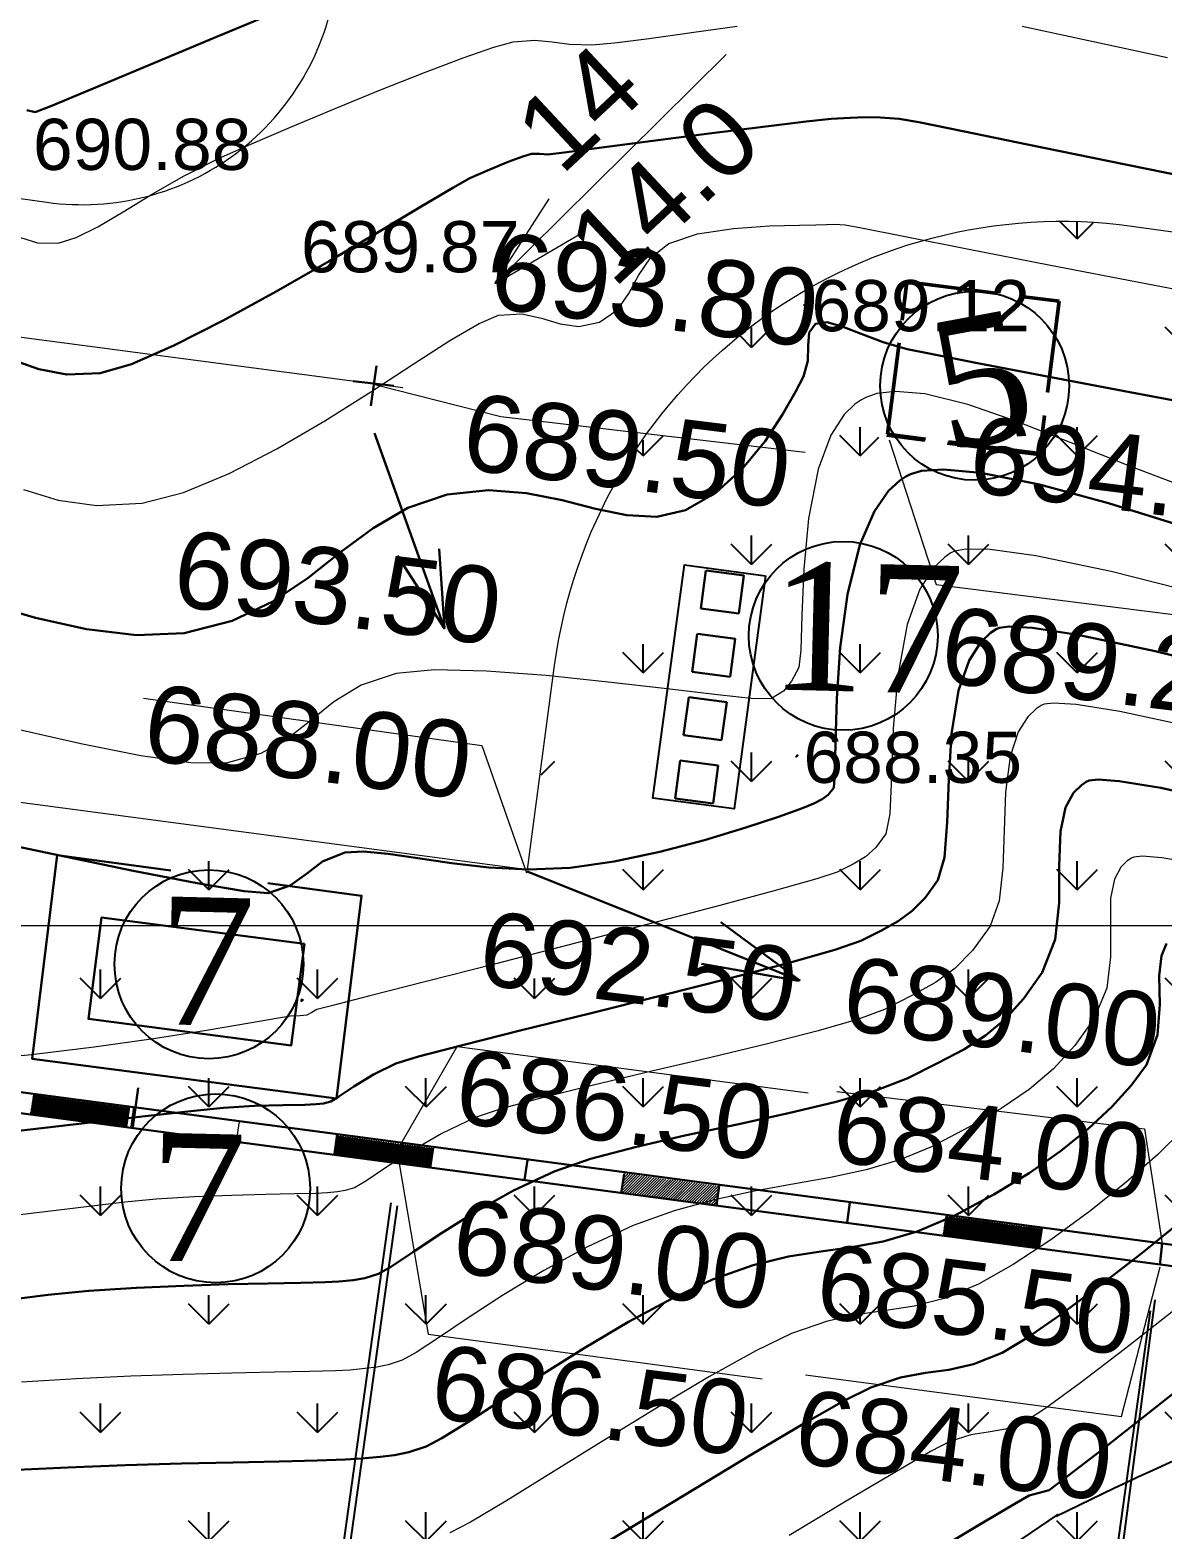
# Model space of a CAD drawing. Header units: feet. Extents: x 3381 to 1374491, y 675186 to 8751562.
# Drawn here: x 686551.5 to 686573.64, y 4375646.82 to 4375676.14 of the extents above; entities that cross this region are included whole.
import ezdxf

# ---------------------------------------------------------------- set-up
doc = ezdxf.new("R2010")
doc.units = ezdxf.units.FT
doc.header["$MEASUREMENT"] = 0
doc.header["$PDMODE"] = 34
doc.header["$PDSIZE"] = 0.01
for name, pattern in [('ACAD_ISO02W100', [15, 12, -3]), ('DASHEDX2', [38.1, 25.4, -12.7]), ('DUZ', [0])]:
    doc.linetypes.add(name, pattern=pattern)
doc.layers.get('0').update_dxf_attribs({"linetype": 'CONTINUOUS'})
doc.layers.get('Defpoints').update_dxf_attribs({"linetype": 'CONTINUOUS'})
for name, color, linetype in [('0_Point_Height', 2, 'CONTINUOUS'), ('0_Point_Point', 7, 'CONTINUOUS'), ('Layer8', 7, 'CONTINUOUS')]:
    doc.layers.add(name, color=color, linetype=linetype)
for name, color, linetype, lineweight in [('ANA HORIZONTAL', 24, 'CONTINUOUS', 30), ('HORIZANTAL', 24, 'CONTINUOUS', 13), ('km setka', 170, 'CONTINUOUS', 15), ('yol 6m', 250, 'CONTINUOUS', 30)]:
    doc.layers.add(name, color=color, linetype=linetype, lineweight=lineweight)
doc.styles.get("Standard").update_dxf_attribs({"font": 'arial.ttf', "height": 2.5})
doc.styles.add('style5', font='ariall.ttf', dxfattribs={"height": 400})
doc.linetypes.add('FENCELINE2', pattern='A,6.35,-2.54,[132,ltypeshp.shx,S=2.54,R=0,X=-2.54,Y=0],-2.54,25.4', length=36.83)
doc.dimstyles.new('ISO-25', dxfattribs={"dimtxt": 2.5, "dimasz": 2.5, "dimexe": 1.25, "dimexo": 0.625, "dimtad": 1, "dimtxsty": 'Standard', "dimblk": 'OBLIQUE', "dimcen": 2.5, "dimadec": 0, "dimazin": 0, "dimtfac": 1, "dimtmove": 0, "dimatfit": 3, "dimldrblk": 'OBLIQUE', "dimfxl": 1, "dimarcsym": 0})

# ---------------------------------------------------------------- blocks, each defined once
blk = doc.blocks.new('_Oblique')
at = {"color": 0, "linetype": 'ByBlock', "lineweight": -2}
blk.add_line((-0.5, -0.5), (0.5, 0.5), dxfattribs=at)
blk = doc.blocks.new('*D93')
at = {"color": 0, "lineweight": -2, "transparency": 16777216}
for p, q in [((686483.652, 4375663.305), (686482.209, 4375652.434)), ((686482.374, 4375653.673), (686579.952, 4375640.719)), ((686581.231, 4375650.352), (686579.787, 4375639.48))]:
    blk.add_line(p, q, dxfattribs=at)
at = {"layer": 'Defpoints', "color": 0, "lineweight": 18, "transparency": 16777216}
for p in [(686483.735, 4375663.925), (686581.313, 4375650.971), (686579.952, 4375640.719)]:
    blk.add_point(p, dxfattribs=at)
at = {"color": 0, "lineweight": -2, "transparency": 16777216, "xscale": 2.5, "yscale": 2.5, "zscale": 2.5}
for p, rotation in [((686482.374, 4375653.673), 172.4381106519648), ((686579.952, 4375640.719), 352.4381106519648)]:
    blk.add_blockref('_Oblique', p, dxfattribs=dict(at, rotation=rotation))
at = {"color": 0, "lineweight": 18, "transparency": 16777216, "insert": (686531.413, 4375649.081), "char_height": 2.5, "width": 7.64475, "attachment_point": 5, "rotation": 352.4381}
blk.add_mtext('{\\fArial|b0|i0|c238|p34;98.50}', dxfattribs=at)
blk = doc.blocks.new('*D105')
at = {"color": 0, "lineweight": -2, "transparency": 16777216}
for p, q in [((686543.832, 4375655.265), (686541.359, 4375637.498)), ((686558.552, 4375653.215), (686556.079, 4375635.449)), ((686541.531, 4375638.736), (686556.251, 4375636.687))]:
    blk.add_line(p, q, dxfattribs=at)
at = {"layer": 'Defpoints', "color": 0, "lineweight": 13, "transparency": 16777216}
for p in [(686543.918, 4375655.884), (686558.638, 4375653.834), (686556.251, 4375636.687)]:
    blk.add_point(p, dxfattribs=at)
at = {"color": 0, "lineweight": -2, "transparency": 16777216, "xscale": 2.5, "yscale": 2.5, "zscale": 2.5}
for p, rotation in [((686541.531, 4375638.736), 172.0735052594781), ((686556.251, 4375636.687), 352.0735052594781)]:
    blk.add_blockref('_Oblique', p, dxfattribs=dict(at, rotation=rotation))
at = {"color": 0, "lineweight": 13, "transparency": 16777216, "insert": (686549.153, 4375639.595), "char_height": 2.5, "attachment_point": 5, "rotation": 352.0735}
blk.add_mtext('{\\fArial|b0|i0|c238|p34;15.0}', dxfattribs=at)
blk = doc.blocks.new('*D106')
at = {"color": 0, "lineweight": -2, "transparency": 16777216}
for p, q in [((686558.672, 4375653.155), (686556.199, 4375635.389)), ((686573.392, 4375651.105), (686570.919, 4375633.339)), ((686556.371, 4375636.627), (686571.091, 4375634.577))]:
    blk.add_line(p, q, dxfattribs=at)
at = {"layer": 'Defpoints', "color": 0, "lineweight": 13, "transparency": 16777216}
for p in [(686558.759, 4375653.774), (686573.479, 4375651.724), (686571.091, 4375634.577)]:
    blk.add_point(p, dxfattribs=at)
at = {"color": 0, "lineweight": -2, "transparency": 16777216, "xscale": 2.5, "yscale": 2.5, "zscale": 2.5}
for p, rotation in [((686556.371, 4375636.627), 172.0735052594781), ((686571.091, 4375634.577), 352.0735052594781)]:
    blk.add_blockref('_Oblique', p, dxfattribs=dict(at, rotation=rotation))
at = {"color": 0, "lineweight": 13, "transparency": 16777216, "insert": (686563.993, 4375637.485), "char_height": 2.5, "attachment_point": 5, "rotation": 352.0735}
blk.add_mtext('{\\fArial|b0|i0|c238|p34;15.0}', dxfattribs=at)
blk = doc.blocks.new('*D107')
at = {"color": 0, "lineweight": -2, "transparency": 16777216}
for p, q in [((686573.487, 4375651.318), (686571.128, 4375633.425)), ((686581.123, 4375650.311), (686578.764, 4375632.418)), ((686571.292, 4375634.664), (686578.927, 4375633.657))]:
    blk.add_line(p, q, dxfattribs=at)
at = {"layer": 'Defpoints', "color": 0, "lineweight": 13, "transparency": 16777216}
for p in [(686573.569, 4375651.937), (686581.205, 4375650.93), (686578.927, 4375633.657)]:
    blk.add_point(p, dxfattribs=at)
at = {"color": 0, "lineweight": -2, "transparency": 16777216, "xscale": 2.5, "yscale": 2.5, "zscale": 2.5}
for p, rotation in [((686571.292, 4375634.664), 172.4883125135938), ((686578.927, 4375633.657), 352.4883125135938)]:
    blk.add_blockref('_Oblique', p, dxfattribs=dict(at, rotation=rotation))
at = {"color": 0, "lineweight": 13, "transparency": 16777216, "insert": (686575.358, 4375636.046), "char_height": 2.5, "width": 8.40093, "attachment_point": 5, "rotation": 352.4883}
blk.add_mtext('{\\fArial|b0|i0|c238|p34;8.0}', dxfattribs=at)

msp = doc.modelspace()

# ---------------------------------------------------------------- hatches: boundary and pattern name
at = {"lineweight": 25}
h = msp.add_hatch(dxfattribs=at)
h.set_pattern_fill('GRASS', color=3, scale=3)
h.set_pattern_definition([(90, (1404.5853, -372.1015), (-2.121320343, 2.121320343), [0.5625, -3.680140689]), (45, (1404.5853, -372.1015), (-2.1213203436, 2.1213203436), [0.5625, -2.4375]), (135, (1404.5853, -372.1015), (-2.1213203436, -2.1213203436), [0.5625, -2.4375])])
edge = h.paths.add_edge_path()
edge.add_line((686518.245, 4375729.835), (686514.499, 4375702.72))
edge.add_line((686514.499, 4375702.72), (686506.378, 4375703.873))
edge.add_line((686506.378, 4375703.873), (686505.563, 4375698.232))
edge.add_line((686505.563, 4375698.232), (686510.215, 4375697.56))
edge.add_line((686510.215, 4375697.56), (686509.488, 4375692.177))
edge.add_line((686509.488, 4375692.177), (686501.116, 4375693.308))
edge.add_line((686501.116, 4375693.308), (686498.975, 4375677.452))
edge.add_line((686498.975, 4375677.452), (686506.301, 4375676.462))
edge.add_line((686506.301, 4375676.462), (686506.079, 4375674.808))
edge.add_line((686506.079, 4375674.808), (686505.914, 4375673.573))
edge.add_line((686505.914, 4375673.573), (686504.666, 4375664.257))
edge.add_line((686504.666, 4375664.257), (686515.386, 4375662.713))
edge.add_line((686515.386, 4375662.713), (686542.016, 4375659.12))
edge.add_line((686542.016, 4375659.12), (686542.429, 4375662.23))
edge.add_line((686542.429, 4375662.23), (686556.28, 4375660.392))
edge.add_line((686556.28, 4375660.392), (686556, 4375658.284))
edge.add_line((686556, 4375658.284), (686561.356, 4375657.574))
edge.add_line((686561.356, 4375657.574), (686561.65, 4375659.75))
edge.add_line((686561.65, 4375659.75), (686561.244, 4375659.733))
edge.add_line((686561.244, 4375659.733), (686561.593, 4375662.369))
edge.add_arc((686571.855, 4375662.191), 10.263, 114.2395, 179.0096, ccw=False)
edge.add_line((686567.641, 4375671.55), (686568.436, 4375671.243))
edge.add_line((686568.436, 4375671.243), (686568.083, 4375668.146))
edge.add_line((686568.083, 4375668.146), (686571.407, 4375667.706))
edge.add_line((686571.407, 4375667.706), (686571.812, 4375670.768))
edge.add_line((686571.812, 4375670.768), (686574.343, 4375670.433))
edge.add_line((686574.343, 4375670.433), (686573.95, 4375667.359))
edge.add_line((686573.95, 4375667.359), (686577.261, 4375666.833))
edge.add_line((686577.261, 4375666.833), (686577.887, 4375670.327))
edge.add_line((686577.887, 4375670.327), (686568.138, 4375671.754))
edge.add_arc((686571.686, 4375662.404), 10, 87.4993, 110.7786, ccw=False)
edge.add_line((686572.122, 4375672.395), (686585.768, 4375670.551))
edge.add_line((686585.768, 4375670.551), (686586.42, 4375677.931))
edge.add_line((686586.42, 4375677.931), (686579.15, 4375678.937))
edge.add_line((686579.15, 4375678.937), (686581.562, 4375697.557))
edge.add_line((686581.562, 4375697.557), (686583.143, 4375697.766))
edge.add_line((686583.143, 4375697.766), (686582.548, 4375692.678))
edge.add_line((686582.548, 4375692.678), (686587.727, 4375691.968))
edge.add_line((686587.727, 4375691.968), (686587.376, 4375689.406))
edge.add_line((686587.376, 4375689.406), (686582.274, 4375690.105))
edge.add_line((686582.274, 4375690.105), (686581.662, 4375684.737))
edge.add_line((686581.662, 4375684.737), (686586.751, 4375684.02))
edge.add_line((686586.751, 4375684.02), (686586.971, 4375684.02))
edge.add_line((686586.971, 4375684.02), (686588.22, 4375692.464))
edge.add_line((686588.22, 4375692.464), (686588.921, 4375697.203))
edge.add_line((686588.921, 4375697.203), (686583.329, 4375698.182))
edge.add_line((686583.329, 4375698.182), (686581.662, 4375697.789))
edge.add_line((686581.662, 4375697.789), (686581.662, 4375698.744))
edge.add_arc((686584.744, 4375698.066), 3.155, 95.4615, 167.5925, ccw=False)
edge.add_line((686584.443, 4375701.207), (686597.772, 4375699.4))
edge.add_line((686597.772, 4375699.4), (686598.514, 4375704.648))
edge.add_line((686598.514, 4375704.648), (686585.15, 4375706.444))
edge.add_arc((686592.824, 4375704.765), 7.856, 132.7188, 167.6546, ccw=False)
edge.add_line((686587.494, 4375710.537), (686595.119, 4375707.603))
edge.add_line((686595.119, 4375707.603), (686596.873, 4375712.187))
edge.add_line((686596.873, 4375712.187), (686603.983, 4375709.466))
edge.add_line((686603.983, 4375709.466), (686581.055, 4375651.428))
edge.add_line((686581.055, 4375651.428), (686572.125, 4375628.825))
edge.add_line((686572.125, 4375628.825), (686480.53, 4375656.702))
edge.add_line((686480.53, 4375656.702), (686505.765, 4375705.997))
edge.add_line((686505.765, 4375705.997), (686518.068, 4375730.031))
edge.add_line((686518.068, 4375730.031), (686518.338, 4375730.524))
edge.add_line((686518.338, 4375730.524), (686518.245, 4375729.835))
at = {"lineweight": 30}
h = msp.add_hatch(dxfattribs=at)
h.set_pattern_fill('ANSI31', color=256, scale=0.3)
h.set_pattern_definition([(45, (1470.663434, -380.8808), (-0.0265165042945, 0.0265165042945), [])])
h.paths.add_polyline_path([(686551.569, 4375655.329), (686553.434, 4375655.079), (686553.38, 4375654.698), (686551.508, 4375654.953)])
h = msp.add_hatch(dxfattribs=at)
h.set_pattern_fill('ANSI31', color=256, scale=0.3)
h.set_pattern_definition([(45, (1476.597714, -381.677118), (-0.0265165042945, 0.0265165042945), [])])
h.paths.add_polyline_path([(686557.503, 4375654.533), (686559.369, 4375654.283), (686559.315, 4375653.902), (686557.442, 4375654.157)])
at = {"lineweight": 18}
h = msp.add_hatch(dxfattribs=at)
h.set_pattern_fill('ANSI31', color=256, scale=0.3)
h.set_pattern_definition([(45, (1482.19759, -382.41823), (-0.0265165042945, 0.0265165042945), [])])
h.paths.add_polyline_path([(686563.103, 4375653.792), (686564.969, 4375653.542), (686564.914, 4375653.161), (686563.042, 4375653.416)])
at = {"lineweight": 30}
h = msp.add_hatch(dxfattribs=at)
h.set_pattern_fill('ANSI31', color=256, scale=0.3)
h.set_pattern_definition([(45, (1488.501055, -383.249435), (-0.0265165042945, 0.0265165042945), [])])
h.paths.add_polyline_path([(686569.406, 4375652.961), (686571.272, 4375652.711), (686571.218, 4375652.329), (686569.345, 4375652.585)])

# ---------------------------------------------------------------- linework, layer by layer
at = {"color": 7, "linetype": 'ACAD_ISO02W100', "lineweight": 50, "ltscale": 0.15}
for p, q in [((686568.261, 4375668.242, -413.7), (686568.637, 4375671.218, -413.7)), ((686568.637, 4375671.218, -413.7), (686571.614, 4375670.841, -413.7)), ((686571.614, 4375670.841, -413.7), (686571.237, 4375667.865, -413.7)), ((686571.219, 4375667.844, -413.7), (686568.243, 4375668.22, -413.7)), ((686571.237, 4375667.865, -413.7), (686568.261, 4375668.242, -413.7))]:
    msp.add_line(p, q, dxfattribs=at)
at = {"color": 7, "lineweight": 30}
for p, q in [((686484.396, 4375664.254), (686581.054, 4375651.436)), ((686483.761, 4375663.951), (686581.312, 4375650.983))]:
    msp.add_line(p, q, dxfattribs=at)
at = {"color": 7, "lineweight": 50}
msp.add_line((686553.548, 4375655.085), (686553.497, 4375654.702), dxfattribs=at)
at = {"color": 30, "linetype": 'Continuous'}
msp.add_line((686560.356, 4375639.524, 682.709), (686571.583, 4375647.117, 682.82), dxfattribs=at)
at = {"color": 7, "lineweight": 18}
for points in [[(686517.245, 4375677.605), (686551.83, 4375672.777, 0.415088), (686557.475, 4375677.053), (686563.169, 4375718.744)], [(686542.409, 4375662.23), (686561.224, 4375659.733), (686561.753, 4375663.72, -0.415845), (686573.037, 4375672.31), (686578.23, 4375671.591)]]:
    msp.add_lwpolyline(points, format="xyb", dxfattribs=at)
for points in [[(686565.106, 4375675.662), (686560.591, 4375671.192)], [(686560.587, 4375671.191), (686561.648, 4375672.846)], [(686560.594, 4375671.188), (686562.343, 4375672.209)], [(686558.241, 4375669.213), (686560.704, 4375668.588), (686566.65, 4375667.89)], [(686568.295, 4375668.129), (686569.21, 4375665.306), (686576.224, 4375664.416)], [(686553.716, 4375663.08), (686560.33, 4375662.156), (686561.201, 4375659.669)], [(686558.753, 4375654.373), (686559.847, 4375656.273), (686566.711, 4375655.364)], [(686567.27, 4375655.395), (686573.286, 4375654.661), (686573.631, 4375652.419)], [(686555.584, 4375654.804), (686555.53, 4375654.42)], [(686558.711, 4375653.985), (686559.282, 4375650.646), (686565.808, 4375649.778)], [(686566.659, 4375649.854), (686572.83, 4375649.036), (686573.586, 4375651.962)]]:
    msp.add_lwpolyline(points, dxfattribs=at)
at = {"color": 7, "linetype": 'DASHEDX2', "lineweight": 18, "ltscale": 0.3}
msp.add_lwpolyline([(686517.233, 4375674.613), (686559.098, 4375669.117)], dxfattribs=at)
at = {"color": 7, "lineweight": 30}
for points in [[(686558.269, 4375669.58), (686558.163, 4375668.799)], [(686557.816, 4375669.281), (686558.611, 4375669.19)], [(686558.23, 4375668.262), (686559.599, 4375664.444), (686559.494, 4375665.998)], [(686559.599, 4375664.444), (686558.679, 4375665.866)], [(686561.216, 4375659.693), (686566.543, 4375657.564), (686564.999, 4375658.701)], [(686566.519, 4375657.559), (686564.624, 4375657.886)], [(686553.612, 4375655.461), (686553.557, 4375655.077)], [(686551.577, 4375655.323), (686551.522, 4375654.939)], [(686553.435, 4375655.086), (686553.38, 4375654.702)], [(686557.503, 4375654.561), (686557.448, 4375654.177)], [(686558.753, 4375654.373), (686558.711, 4375653.985)], [(686559.376, 4375654.287), (686559.322, 4375653.902)], [(686561.22, 4375654.051), (686561.165, 4375653.663)], [(686563.111, 4375653.786), (686563.056, 4375653.401)], [(686564.969, 4375653.549), (686564.915, 4375653.164)], [(686567.523, 4375653.22), (686567.469, 4375652.832)], [(686569.414, 4375652.955), (686569.36, 4375652.57)], [(686571.273, 4375652.717), (686571.218, 4375652.333)], [(686573.631, 4375652.419), (686573.583, 4375651.997)]]:
    msp.add_lwpolyline(points, dxfattribs=at)
msp.add_lwpolyline([(686565.875, 4375665.475), (686565.26, 4375660.916), (686563.674, 4375661.13), (686564.289, 4375665.689)], close=True)
at = {"color": 7, "linetype": 'FENCELINE2', "lineweight": 30, "ltscale": 0.05, "elevation": 688, "flags": 128}
msp.add_lwpolyline([(686554.251, 4375659.716), (686552.029, 4375660.013), (686551.54, 4375656.032), (686557.49, 4375655.254), (686557.979, 4375659.219), (686556.148, 4375659.464)], dxfattribs=at)
at = {"color": 7, "linetype": 'DUZ', "lineweight": 30, "ltscale": 0.5, "elevation": 688, "flags": 128}
msp.add_lwpolyline([(686556.864, 4375658.276), (686552.898, 4375658.795), (686552.639, 4375656.812), (686556.605, 4375656.293)], close=True, dxfattribs=at)
at = {"color": 7, "linetype": 'DUZ', "lineweight": 25}
for centre in [(686569.963, 4375669.188, 2350.8), (686567.394, 4375664.3, 7577.054), (686554.996, 4375657.879, 8453.466), (686555.127, 4375653.499, -2812.813)]:
    msp.add_circle(centre, 1.846, dxfattribs=at)
at = {"linetype": 'Continuous'}
msp.add_open_spline([(686532.216, 4375862.55), (686534.037, 4375859.08), (686540.343, 4375847.062), (686550.24, 4375829.08), (686564.234, 4375809.816), (686575.006, 4375789.618), (686585.969, 4375771.733), (686595.096, 4375754.329), (686608.511, 4375735.808), (686625.111, 4375721.519), (686636.646, 4375706.682), (686644.576, 4375696.2), (686655.894, 4375684.281), (686664.143, 4375673.589), (686668.587, 4375667.829)], degree=3, knots=[0, 0, 0, 0, 11.75951, 40.72321, 61.46233, 83.054979, 109.290717, 124.392744, 141.962718, 177.533008, 189.558821, 198.276488, 216.955448, 238.768866, 238.768866, 238.768866, 238.768866], dxfattribs=at)
at = {"color": 30, "linetype": 'Continuous'}
msp.add_open_spline([(686571.555, 4375647.092), (686573.992, 4375648.275), (686579.085, 4375650.747), (686587.951, 4375647.923), (686595.222, 4375644.896), (686599.591, 4375639.648), (686600.542, 4375633.991), (686600.664, 4375630.011), (686600.738, 4375627.597)], degree=3, knots=[0, 0, 0, 0, 7.836941, 16.383664, 26.472949, 31.316468, 36.03358, 43.306752, 43.306752, 43.306752, 43.306752], dxfattribs=at)
at = {"layer": '0_Point_Point'}
for p in [(686566.637, 4375670.769, 689.123), (686566.48, 4375661.94, 688.349), (686566.497, 4375661.961, 688.349), (686556.808, 4375657.184, 687.589), (686556.81, 4375657.162, 687.589), (686556.827, 4375657.183, 687.589), (686571.583, 4375647.117, 682.82)]:
    msp.add_point(p, dxfattribs=at)
at = {"layer": 'ANA HORIZONTAL', "color": 32, "lineweight": 30}
for points, elevation in [([(686551.435, 4375674.578), (686551.597, 4375674.538), (686551.904, 4375674.655), (686552.653, 4375674.966), (686553.73, 4375675.419), (686555.017, 4375675.958), (686556.4, 4375676.532)], 691), ([(686551.178, 4375669.688), (686551.672, 4375669.512), (686552.216, 4375669.411), (686552.869, 4375669.435), (686553.483, 4375669.614), (686554.307, 4375669.974), (686555.273, 4375670.464), (686556.31, 4375671.032), (686557.347, 4375671.627), (686558.315, 4375672.198), (686559.142, 4375672.692), (686559.76, 4375673.059), (686560.097, 4375673.245), (686560.487, 4375673.418), (686560.845, 4375673.565), (686561.13, 4375673.671), (686561.3, 4375673.722), (686561.459, 4375673.722), (686561.621, 4375673.71), (686561.94, 4375673.749), (686562.675, 4375673.844), (686563.672, 4375673.975), (686564.774, 4375674.118), (686565.826, 4375674.252), (686566.672, 4375674.355), (686567.157, 4375674.405), (686567.53, 4375674.428), (686567.823, 4375674.438), (686568.115, 4375674.433), (686568.488, 4375674.41), (686568.874, 4375674.341), (686569.732, 4375674.167), (686570.993, 4375673.908), (686572.59, 4375673.581), (686574.452, 4375673.205)], 690), ([(686550.613, 4375664.94), (686551.605, 4375664.653), (686552.601, 4375664.429), (686553.578, 4375664.314), (686554.511, 4375664.353), (686555.452, 4375664.592), (686556.243, 4375664.972), (686556.933, 4375665.437), (686557.57, 4375665.934), (686558.204, 4375666.408), (686558.883, 4375666.803), (686559.655, 4375667.065), (686560.459, 4375667.151), (686561.206, 4375667.092), (686561.902, 4375666.95), (686562.553, 4375666.785), (686563.167, 4375666.657), (686563.751, 4375666.626), (686564.31, 4375666.754), (686564.913, 4375667.103), (686565.432, 4375667.577), (686565.866, 4375668.108), (686566.21, 4375668.629), (686566.461, 4375669.072), (686566.615, 4375669.369), (686566.701, 4375669.679), (686566.708, 4375669.976), (686566.728, 4375670.228), (686566.854, 4375670.402), (686567.071, 4375670.431), (686567.374, 4375670.349), (686567.747, 4375670.203), (686568.176, 4375670.04), (686568.645, 4375669.906), (686569.072, 4375669.819), (686569.986, 4375669.64), (686571.316, 4375669.384), (686572.993, 4375669.066), (686574.947, 4375668.701)], 689), ([(686574.086, 4375666.427), (686572.578, 4375666.896), (686571.228, 4375667.261), (686570.085, 4375667.49), (686569.354, 4375667.555), (686568.927, 4375667.524), (686568.707, 4375667.462), (686568.618, 4375667.417), (686568.498, 4375667.337), (686568.28, 4375667.134), (686568.002, 4375666.739), (686567.718, 4375666.077), (686567.477, 4375665.107), (686567.336, 4375664.073), (686567.268, 4375663.076), (686567.244, 4375662.218), (686567.233, 4375661.603), (686567.208, 4375661.331), (686567.101, 4375661.195), (686566.981, 4375661.108), (686566.819, 4375661.024), (686566.595, 4375660.934), (686566.127, 4375660.765), (686565.47, 4375660.547), (686564.679, 4375660.309), (686563.809, 4375660.08), (686562.917, 4375659.89), (686562.057, 4375659.767), (686561.244, 4375659.733), (686560.465, 4375659.771), (686559.737, 4375659.853), (686559.076, 4375659.951), (686558.497, 4375660.037), (686558.017, 4375660.083), (686557.651, 4375660.062), (686557.217, 4375659.889), (686556.9, 4375659.649), (686556.583, 4375659.417), (686556.153, 4375659.272), (686555.682, 4375659.309), (686554.766, 4375659.464), (686553.517, 4375659.708), (686552.048, 4375660.012), (686550.472, 4375660.348)], 688), ([(686575.369, 4375663.539), (686573.49, 4375664.002), (686571.98, 4375664.322), (686571.092, 4375664.459), (686570.637, 4375664.483), (686570.443, 4375664.458), (686570.382, 4375664.433), (686570.272, 4375664.359), (686570.081, 4375664.174), (686569.855, 4375663.82), (686569.65, 4375663.233), (686569.512, 4375662.383), (686569.455, 4375661.493), (686569.426, 4375660.658), (686569.374, 4375659.97), (686569.245, 4375659.527), (686568.995, 4375659.178), (686568.744, 4375658.923), (686568.467, 4375658.723), (686568.14, 4375658.541), (686567.738, 4375658.339), (686567.25, 4375658.167), (686566.36, 4375657.915), (686565.184, 4375657.607), (686563.839, 4375657.268), (686562.441, 4375656.92), (686561.107, 4375656.59), (686559.953, 4375656.3), (686559.095, 4375656.075), (686558.65, 4375655.94), (686558.213, 4375655.725), (686557.828, 4375655.49), (686557.535, 4375655.295), (686557.376, 4375655.197), (686557.236, 4375655.16), (686557.09, 4375655.143), (686556.872, 4375655.135), (686556.443, 4375655.127), (686555.884, 4375655.109), (686555.278, 4375655.076), (686554.767, 4375655.023), (686553.751, 4375654.909), (686552.342, 4375654.747), (686550.656, 4375654.552)], 687), ([(686574.972, 4375661.022), (686573.599, 4375661.326), (686572.788, 4375661.461), (686572.374, 4375661.489), (686572.2, 4375661.47), (686572.145, 4375661.448), (686572.05, 4375661.384), (686571.896, 4375661.23), (686571.74, 4375660.943), (686571.639, 4375660.478), (686571.616, 4375659.803), (686571.615, 4375659.079), (686571.536, 4375658.366), (686571.282, 4375657.722), (686570.918, 4375657.203), (686570.557, 4375656.805), (686570.176, 4375656.488), (686569.749, 4375656.216), (686569.252, 4375655.951), (686568.658, 4375655.655), (686568.054, 4375655.418), (686567.257, 4375655.19), (686566.326, 4375654.969), (686565.32, 4375654.75), (686564.3, 4375654.531), (686563.324, 4375654.306), (686562.452, 4375654.074), (686561.744, 4375653.829), (686560.951, 4375653.456), (686560.206, 4375653.038), (686559.54, 4375652.621), (686558.983, 4375652.249), (686558.562, 4375651.969), (686558.308, 4375651.825), (686558.041, 4375651.742), (686557.817, 4375651.707), (686557.535, 4375651.679), (686557.269, 4375651.665), (686556.793, 4375651.654), (686556.147, 4375651.641), (686555.37, 4375651.623), (686554.502, 4375651.596), (686553.581, 4375651.555), (686552.647, 4375651.497), (686551.853, 4375651.418), (686550.816, 4375651.288)], 686), ([(686573.715, 4375658.283), (686573.613, 4375658.044), (686573.572, 4375657.656), (686573.581, 4375657.094), (686573.539, 4375656.497), (686573.319, 4375655.917), (686573.024, 4375655.511), (686572.645, 4375655.09), (686572.184, 4375654.66), (686571.644, 4375654.227), (686571.027, 4375653.797), (686570.338, 4375653.376), (686569.578, 4375652.97), (686568.837, 4375652.653), (686568.177, 4375652.462), (686567.562, 4375652.35), (686566.957, 4375652.267), (686566.325, 4375652.166), (686565.631, 4375652), (686564.838, 4375651.719), (686564.047, 4375651.349), (686563.197, 4375650.887), (686562.33, 4375650.374), (686561.489, 4375649.85), (686560.716, 4375649.355), (686560.055, 4375648.93), (686559.549, 4375648.616), (686559.239, 4375648.453), (686558.9, 4375648.342), (686558.624, 4375648.284), (686558.341, 4375648.251), (686557.98, 4375648.215), (686557.663, 4375648.196), (686557.113, 4375648.179), (686556.369, 4375648.162), (686555.471, 4375648.142), (686554.456, 4375648.117), (686553.365, 4375648.085), (686552.235, 4375648.043), (686551.106, 4375647.988)], 685), ([(686573.953, 4375652.819), (686573.196, 4375652.206), (686572.406, 4375651.592), (686571.648, 4375651.031), (686570.99, 4375650.577), (686570.498, 4375650.285), (686569.938, 4375650.06), (686569.46, 4375649.953), (686569.004, 4375649.891), (686568.514, 4375649.801), (686567.932, 4375649.608), (686567.406, 4375649.344), (686566.602, 4375648.888), (686565.603, 4375648.296), (686564.492, 4375647.626), (686563.352, 4375646.933), (686562.267, 4375646.276)], 684), ([(686574.455, 4375649.969), (686573.371, 4375649.114), (686572.414, 4375648.364), (686571.719, 4375647.824), (686571.418, 4375647.6), (686571.225, 4375647.545), (686571.027, 4375647.497), (686570.734, 4375647.328), (686570.021, 4375646.902), (686568.986, 4375646.283)], 683)]:
    msp.add_lwpolyline(points, dxfattribs=dict(at, elevation=elevation))
at = {"layer": 'HORIZANTAL', "color": 32, "linetype": 'Continuous', "lineweight": 13}
for points, elevation in [([(686551.315, 4375672.086), (686551.643, 4375671.982), (686552.048, 4375671.976), (686552.4, 4375672.085), (686552.824, 4375672.299), (686553.317, 4375672.59), (686553.876, 4375672.929), (686554.499, 4375673.285), (686555.183, 4375673.629), (686555.814, 4375673.911), (686556.593, 4375674.246), (686557.46, 4375674.609), (686558.352, 4375674.973), (686559.209, 4375675.311), (686559.967, 4375675.598), (686560.566, 4375675.806), (686560.944, 4375675.91), (686561.366, 4375675.945), (686561.704, 4375675.913), (686562.046, 4375675.866), (686562.48, 4375675.854), (686562.921, 4375675.895), (686563.601, 4375675.981), (686564.431, 4375676.094), (686565.321, 4375676.217)], 690.5), ([(686570.894, 4375676.221), (686572.161, 4375675.947), (686573.732, 4375675.609)], 690.5), ([(686551.369, 4375667.164), (686552.046, 4375666.954), (686552.801, 4375666.847), (686553.69, 4375666.894), (686554.501, 4375667.102), (686555.392, 4375667.471), (686556.324, 4375667.954), (686557.26, 4375668.504), (686558.161, 4375669.072), (686558.989, 4375669.61), (686559.707, 4375670.071), (686560.275, 4375670.406), (686560.657, 4375670.567), (686561.11, 4375670.592), (686561.499, 4375670.51), (686561.859, 4375670.402), (686562.225, 4375670.35), (686562.631, 4375670.435), (686562.979, 4375670.672), (686563.206, 4375670.991), (686563.393, 4375671.345), (686563.625, 4375671.687), (686563.984, 4375671.971), (686564.548, 4375672.16), (686565.248, 4375672.265), (686565.955, 4375672.313), (686566.536, 4375672.327), (686566.861, 4375672.332), (686567.065, 4375672.344), (686567.229, 4375672.346), (686567.433, 4375672.334), (686567.754, 4375672.274), (686568.571, 4375672.112), (686569.814, 4375671.866), (686571.415, 4375671.551), (686573.307, 4375671.185), (686575.419, 4375670.784)], 689.5), ([(686574.214, 4375667.156), (686572.995, 4375667.617), (686571.847, 4375668.075), (686570.787, 4375668.491), (686569.83, 4375668.824), (686568.992, 4375669.031), (686568.418, 4375669.08), (686568.049, 4375669.035), (686567.834, 4375668.961), (686567.736, 4375668.91), (686567.619, 4375668.83), (686567.41, 4375668.626), (686567.153, 4375668.226), (686566.904, 4375667.559), (686566.714, 4375666.595), (686566.622, 4375665.603), (686566.587, 4375664.704), (686566.568, 4375664.023), (686566.525, 4375663.68), (686566.382, 4375663.412), (686566.226, 4375663.216), (686565.99, 4375663.073), (686565.654, 4375663.072), (686564.939, 4375663.145), (686563.952, 4375663.262), (686562.798, 4375663.397), (686561.586, 4375663.522), (686560.42, 4375663.61), (686559.407, 4375663.633), (686558.653, 4375663.563), (686557.97, 4375663.334), (686557.44, 4375663.012), (686556.987, 4375662.648), (686556.535, 4375662.293), (686556.009, 4375661.998), (686555.332, 4375661.813), (686554.642, 4375661.816), (686553.667, 4375661.952), (686552.492, 4375662.187), (686551.203, 4375662.483)], 688.5), ([(686574.432, 4375665.1), (686572.631, 4375665.557), (686571.157, 4375665.867), (686570.264, 4375665.989), (686569.79, 4375665.997), (686569.575, 4375665.958), (686569.5, 4375665.925), (686569.377, 4375665.841), (686569.159, 4375665.629), (686568.894, 4375665.214), (686568.643, 4375664.523), (686568.459, 4375663.525), (686568.373, 4375662.493), (686568.337, 4375661.55), (686568.304, 4375660.821), (686568.227, 4375660.429), (686568.03, 4375660.165), (686567.827, 4375659.983), (686567.587, 4375659.837), (686567.278, 4375659.682), (686566.881, 4375659.55), (686566.046, 4375659.315), (686564.885, 4375659.003), (686563.511, 4375658.642), (686562.037, 4375658.26), (686560.576, 4375657.884), (686559.239, 4375657.542), (686558.139, 4375657.262), (686557.39, 4375657.07), (686557.103, 4375656.995), (686557.007, 4375656.937), (686556.91, 4375656.883), (686556.779, 4375656.871), (686556.593, 4375656.865), (686556.358, 4375656.825), (686555.787, 4375656.726), (686554.95, 4375656.586), (686553.915, 4375656.424), (686552.75, 4375656.259), (686551.526, 4375656.11), (686550.31, 4375655.995)], 687.5), ([(686574.253, 4375662.507), (686572.801, 4375662.822), (686571.944, 4375662.959), (686571.507, 4375662.986), (686571.322, 4375662.964), (686571.263, 4375662.94), (686571.168, 4375662.876), (686571.003, 4375662.72), (686570.815, 4375662.426), (686570.657, 4375661.943), (686570.565, 4375661.242), (686570.537, 4375660.494), (686570.515, 4375659.765), (686570.443, 4375659.12), (686570.264, 4375658.624), (686569.92, 4375658.147), (686569.576, 4375657.797), (686569.197, 4375657.522), (686568.749, 4375657.273), (686568.198, 4375656.997), (686567.691, 4375656.805), (686566.904, 4375656.578), (686565.916, 4375656.325), (686564.806, 4375656.057), (686563.653, 4375655.787), (686562.537, 4375655.523), (686561.536, 4375655.278), (686560.73, 4375655.061), (686560.197, 4375654.885), (686559.548, 4375654.573), (686558.953, 4375654.226), (686558.447, 4375653.898), (686558.065, 4375653.641), (686557.842, 4375653.511), (686557.659, 4375653.454), (686557.506, 4375653.43), (686557.312, 4375653.411), (686557.085, 4375653.4), (686556.668, 4375653.391), (686556.105, 4375653.379), (686555.437, 4375653.361), (686554.709, 4375653.331), (686553.962, 4375653.286), (686553.352, 4375653.226), (686552.385, 4375653.112), (686551.144, 4375652.959)], 686.5), ([(686574.367, 4375659.836), (686573.619, 4375659.963), (686573.237, 4375659.992), (686573.077, 4375659.975), (686573.027, 4375659.956), (686572.947, 4375659.902), (686572.82, 4375659.776), (686572.694, 4375659.545), (686572.621, 4375659.171), (686572.616, 4375658.625), (686572.621, 4375658.026), (686572.546, 4375657.412), (686572.301, 4375656.819), (686571.923, 4375656.293), (686571.505, 4375655.838), (686571.029, 4375655.434), (686570.483, 4375655.059), (686569.851, 4375654.692), (686569.118, 4375654.312), (686568.503, 4375654.057), (686567.842, 4375653.864), (686567.142, 4375653.713), (686566.411, 4375653.579), (686565.653, 4375653.441), (686564.877, 4375653.276), (686564.087, 4375653.061), (686563.291, 4375652.774), (686562.394, 4375652.359), (686561.54, 4375651.894), (686560.754, 4375651.417), (686560.06, 4375650.965), (686559.483, 4375650.576), (686559.046, 4375650.289), (686558.773, 4375650.139), (686558.5, 4375650.049), (686558.277, 4375650.003), (686558.048, 4375649.976), (686557.757, 4375649.947), (686557.467, 4375649.931), (686556.962, 4375649.917), (686556.275, 4375649.904), (686555.441, 4375649.886), (686554.495, 4375649.862), (686553.472, 4375649.826), (686552.406, 4375649.776), (686551.331, 4375649.708)], 685.5), ([(686574.034, 4375654.642), (686573.545, 4375654.161), (686572.919, 4375653.614), (686572.205, 4375653.045), (686571.454, 4375652.495), (686570.715, 4375652.009), (686570.038, 4375651.628), (686569.364, 4375651.346), (686568.779, 4375651.193), (686568.236, 4375651.109), (686567.688, 4375651.033), (686567.087, 4375650.905), (686566.385, 4375650.663), (686565.683, 4375650.323), (686564.782, 4375649.819), (686563.762, 4375649.212), (686562.704, 4375648.564), (686561.689, 4375647.935), (686560.797, 4375647.385), (686560.109, 4375646.975), (686559.705, 4375646.767)], 684.5), ([(686573.822, 4375651.082), (686572.886, 4375650.349), (686572.03, 4375649.695), (686571.354, 4375649.2), (686570.958, 4375648.943), (686570.563, 4375648.793), (686570.229, 4375648.733), (686569.889, 4375648.68), (686569.479, 4375648.553), (686569.103, 4375648.354), (686568.401, 4375647.947), (686567.452, 4375647.383), (686566.337, 4375646.715)], 683.5)]:
    msp.add_lwpolyline(points, dxfattribs=dict(at, elevation=elevation))
at = {"layer": 'km setka', "flags": 128}
msp.add_lwpolyline([(686441.509, 4375658.638), (686692.59, 4375658.638)], dxfattribs=at)
at = {"layer": 'yol 6m', "color": 0, "linetype": 'ByBlock', "lineweight": 30}
for p, q in [((686564.608, 4375664.837), (686564.708, 4375665.58)), ((686564.715, 4375665.58), (686565.458, 4375665.479)), ((686565.451, 4375665.48), (686565.351, 4375664.737)), ((686565.351, 4375664.737), (686564.608, 4375664.837)), ((686564.441, 4375663.598), (686564.541, 4375664.342)), ((686564.548, 4375664.341), (686565.291, 4375664.241)), ((686565.284, 4375664.241), (686565.184, 4375663.498)), ((686565.184, 4375663.498), (686564.441, 4375663.598)), ((686564.273, 4375662.36), (686564.374, 4375663.103)), ((686564.374, 4375663.103), (686565.117, 4375663.003)), ((686565.117, 4375663.003), (686565.017, 4375662.259)), ((686565.017, 4375662.259), (686564.273, 4375662.36)), ((686564.106, 4375661.121), (686564.207, 4375661.864)), ((686564.207, 4375661.864), (686564.95, 4375661.764)), ((686564.95, 4375661.764), (686564.849, 4375661.021)), ((686564.849, 4375661.021), (686564.106, 4375661.121))]:
    msp.add_line(p, q, dxfattribs=at)

# ---------------------------------------------------------------- texts
at = {"lineweight": 9, "attachment_point": 1}
for s, insert, char_height, width, rotation in [('{\\fArial|b0|i0|c238|p34;\\H0.91512x;14} ', (686560.857, 4375674.376), 1.63913, 5.09508, 43.0833), ('{\\fArial|b0|i0|c238|p34;\\H0.91512x;14.0} ', (686561.883, 4375672.166), 1.63913, 5.09508, 43.0833), ('{\\fArial|b0|i0|c238|p34;\\H0.50197x;693.80} ', (686560.622, 4375672.207), 2.98821, 13.1245, 352.9579), ('{\\fArial|b0|i0|c238|p34;\\H0.68182x;689.50} ', (686560.081, 4375669.057), 2.2, 13.1245, 352.9579), ('{\\fArial|b0|i0|c238|p34;\\H0.50197x;694.10} ', (686569.979, 4375668.616), 2.98821, 13.1245, 352.9579), ('{\\fArial|b0|i0|c238|p34;\\H0.50197x;693.50} ', (686554.425, 4375666.385), 2.98821, 13.1245, 352.9579), ('{\\fArial|b0|i0|c238|p34;689.20} ', (686569.428, 4375664.893), 1.5, 13.1245, 352.9579), ('{\\fArial|b0|i0|c238|p34;\\H0.68182x;688.00} ', (686553.847, 4375663.373), 2.2, 13.1245, 352.9579), ('{\\fArial|b0|i0|c238|p34;\\H0.63583x;692.50} ', (686560.402, 4375658.935), 2.28338, 10.02883, 352.9579), ('{\\fArial|b0|i0|c238|p34;\\H0.63583x;689.00} ', (686567.508, 4375658.046), 2.28338, 10.02883, 352.9579), ('{\\fArial|b0|i0|c238|p34;\\H0.86364x;686.50} ', (686559.939, 4375656.231), 1.68109, 10.02883, 352.9579), ('{\\fArial|b0|i0|c238|p34;\\H0.86364x;684.00} ', (686567.306, 4375655.478), 1.68109, 10.02883, 352.9579), ('{\\fArial|b0|i0|c238|p34;\\H0.63583x;689.00} ', (686559.881, 4375653.308), 2.28338, 10.02883, 352.9579), ('{\\fArial|b0|i0|c238|p34;\\H0.63583x;685.50} ', (686566.99, 4375652.427), 2.28338, 10.02883, 352.9579), ('{\\fArial|b0|i0|c238|p34;\\H0.86364x;686.50} ', (686559.46, 4375650.463), 1.68109, 10.02883, 352.9579), ('{\\fArial|b0|i0|c238|p34;\\H0.86364x;684.00} ', (686566.569, 4375649.583), 1.68109, 10.02883, 352.9579)]:
    msp.add_mtext(s, dxfattribs=dict(at, insert=insert, char_height=char_height, width=width, rotation=rotation))
at = {"layer": '0_Point_Height', "color": 0}
for s, p in [('690.88', (686551.555, 4375673.408, 690.883)), ('689.87', (686556.793, 4375671.407, 689.868)), ('689.12', (686566.773, 4375670.255, 689.123)), ('688.35', (686566.616, 4375661.426, 688.349))]:
    msp.add_text(s, height=1, dxfattribs=at).set_placement(p)
at = {"layer": 'Layer8', "color": 0, "lineweight": 18, "char_height": 2.5, "width": 81.30669, "attachment_point": 7, "style": 'style5'}
for s, insert, rotation in [('{\\fTimes New Roman|b0|i0|c238|p18;5}', (686569.401, 4375667.87, 1377.5), 10.5557), ('{\\fTimes New Roman|b0|i0|c238|p18;17}', (686565.931, 4375663.254, 7577.054), 358.6112), ('{\\fTimes New Roman|b0|i0|c238|p18;7}', (686553.961, 4375656.71, 8453.466), 358.6112), ('{\\fTimes New Roman|b0|i0|c238|p18;7}', (686553.792, 4375652.092, 8453.466), 358.6112)]:
    msp.add_mtext(s, dxfattribs=dict(at, insert=insert, rotation=rotation))

# ---------------------------------------------------------------- dimensions: what is measured, and where the dimension line sits
at = {"color": 7, "lineweight": 18}
dim = msp.add_aligned_dim(p1=(686483.735, 4375663.925), p2=(686581.313, 4375650.971), distance=-10.342, text='{\\fArial|b0|i0|c238|p34;98.50}', dimstyle='ISO-25', dxfattribs=at)
dim.commit()
dim.dimension.update_dxf_attribs({"geometry": '*D93', "text_midpoint": (686531.413, 4375649.081)})
at = {"color": 7, "lineweight": 13}
for p1, p2, distance, text, picture, middle in [((686543.918, 4375655.884), (686558.638, 4375653.834), -17.313, '{\\fArial|b0|i0|c238|p34;15.0}', '*D105', (686549.153, 4375639.595)), ((686558.759, 4375653.774), (686573.479, 4375651.724), -17.313, '{\\fArial|b0|i0|c238|p34;15.0}', '*D106', (686563.993, 4375637.485)), ((686573.569, 4375651.937), (686581.205, 4375650.93), -17.423, '{\\fArial|b0|i0|c238|p34;8.0}', '*D107', (686575.358, 4375636.046))]:
    dim = msp.add_aligned_dim(p1=p1, p2=p2, distance=distance, text=text, dimstyle='ISO-25', dxfattribs=at)
    dim.commit()
    dim.dimension.update_dxf_attribs({"geometry": picture, "text_midpoint": middle})

doc.saveas('drawing.dxf')
